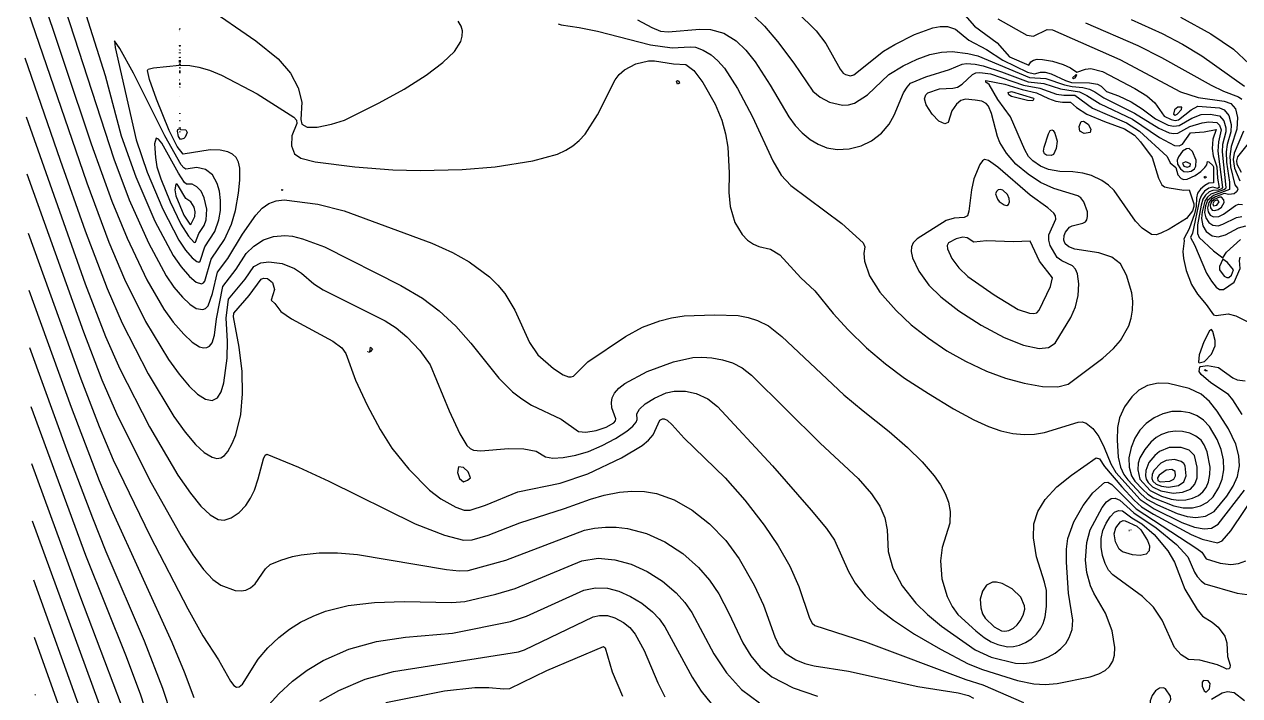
# Model space of a CAD drawing. Header units: inches. Extents: x 2608994 to 2618701, y 1261813 to 1271655.
# Drawn here: x 2609007 to 2611217, y 1266812 to 1268033 of the extents above; entities that cross this region are included whole.
import ezdxf

# ---------------------------------------------------------------- set-up
doc = ezdxf.new("R2010")
doc.units = ezdxf.units.IN
doc.header["$MEASUREMENT"] = 0

msp = doc.modelspace()

# ---------------------------------------------------------------- linework, layer by layer
for points, elevation in [([(2609057.9, 1268133.5), (2609170.4, 1267787.9), (2609198.3, 1267713.5), (2609233.1, 1267635.5), (2609265.5, 1267575.5), (2609279.5, 1267555.1), (2609294.8, 1267536.4), (2609308, 1267523.8), (2609320, 1267516.2), (2609332, 1267514.1), (2609336.8, 1267515.8), (2609341.6, 1267520.6), (2609349.2, 1267543.1), (2609358.4, 1267582.3), (2609377.1, 1267606.7), (2609404, 1267651.4), (2609428, 1267685.5), (2609440, 1267698.2), (2609452, 1267706.8), (2609465.2, 1267711.9), (2609479.6, 1267713.5), (2609540.8, 1267705.7), (2609588.8, 1267693.5), (2609748.4, 1267634.6), (2609785.6, 1267617.8), (2609816.3, 1267600.7), (2609852.8, 1267573.7), (2609868, 1267558.7), (2609880.8, 1267543.1), (2609899, 1267513.1), (2609925.9, 1267454.3), (2609941.1, 1267431.5), (2609969.2, 1267407.2), (2609987.2, 1267395.7), (2609996.8, 1267392), (2610001.6, 1267391.6), (2610005.7, 1267393.1), (2610031.6, 1267418.9), (2610100, 1267465.2), (2610131.2, 1267481.8), (2610162.4, 1267493.5), (2610184, 1267498.9), (2610206.8, 1267502.4), (2610262, 1267504.8), (2610305.2, 1267503.3), (2610323.2, 1267499.7), (2610340, 1267493.9), (2610360.4, 1267484.2), (2610384.5, 1267465.1), (2610497.2, 1267359.2), (2610532, 1267329.7), (2610579.7, 1267292.3), (2610612.8, 1267263.5), (2610639.6, 1267237.1), (2610661.1, 1267211.9), (2610672.7, 1267195.1), (2610681.1, 1267179.5), (2610687.1, 1267163.9), (2610690.7, 1267147.1), (2610689.6, 1267125.5), (2610676, 1267081.4), (2610672.7, 1267057.1), (2610675.1, 1267024.7), (2610685, 1266992.3), (2610694.2, 1266974.3), (2610704.3, 1266959.9), (2610736.8, 1266929.9), (2610752, 1266917.9), (2610764.8, 1266910.2), (2610776.8, 1266905.3), (2610794.8, 1266901), (2610805.6, 1266901.3), (2610816.4, 1266903.8), (2610827.2, 1266908.5), (2610838.1, 1266915.5), (2610847.2, 1266923.9), (2610854.5, 1266933.5), (2610859.6, 1266943.4), (2610863.1, 1266955.1), (2610865.8, 1266974.3), (2610865.6, 1267003.1), (2610862, 1267018.5), (2610847.1, 1267064.3), (2610841.6, 1267099.1), (2610842.6, 1267124.3), (2610849.7, 1267147.1), (2610863.3, 1267168.7), (2610884.6, 1267191.5), (2610910.7, 1267213.1), (2610955.6, 1267244.5), (2610961.6, 1267242.8), (2610970.9, 1267228.7), (2611002.2, 1267191.5), (2611024.6, 1267167.5), (2611038.4, 1267155.6), (2611060, 1267142.3), (2611128.4, 1267105.1), (2611148.8, 1267096.8), (2611176.4, 1267089.7), (2611184.8, 1267093.8), (2611200.4, 1267111.5), (2611250.4, 1267185.5)], 252), ([(2609032.2, 1268105.9), (2609129, 1267815.5), (2609166.8, 1267711.1), (2609194.2, 1267643.9), (2609230, 1267568.3), (2609261.2, 1267514.6), (2609278, 1267491.2), (2609297.2, 1267469.2), (2609312.8, 1267454.6), (2609326, 1267446.4), (2609333.2, 1267444.4), (2609339.2, 1267444.9), (2609344, 1267447.5), (2609348.8, 1267453.8), (2609353.2, 1267467.5), (2609356.9, 1267497.5), (2609368.2, 1267556.3), (2609392.5, 1267587.5), (2609410.7, 1267616.3), (2609424.4, 1267629.5), (2609442.4, 1267640.8), (2609460.4, 1267646.9), (2609480.8, 1267648.8), (2609495.2, 1267647.3), (2609513.2, 1267642.8), (2609552.8, 1267628.4), (2609692, 1267557.9), (2609731.5, 1267534.7), (2609761.6, 1267511.9), (2609791.6, 1267483.8), (2609818.9, 1267453.1), (2609869.8, 1267389.5), (2609894.8, 1267364.4), (2609911.6, 1267351.5), (2609929.6, 1267340.2), (2609983.6, 1267315), (2610014.8, 1267292.1), (2610028, 1267291.1), (2610047.2, 1267293.9), (2610065.2, 1267300.4), (2610078.8, 1267307.9), (2610081.9, 1267311.5), (2610082.6, 1267315.1), (2610075.7, 1267335.5), (2610074.5, 1267345.1), (2610076, 1267353.5), (2610080, 1267361.9), (2610088, 1267371.3), (2610098.8, 1267379.6), (2610139.6, 1267401.2), (2610187.6, 1267419.2), (2610222.4, 1267426.9), (2610239.2, 1267427.6), (2610257.2, 1267426.3), (2610276.4, 1267422.7), (2610295, 1267417.1), (2610312.4, 1267408.2), (2610329.2, 1267394.8), (2610454, 1267271), (2610522.9, 1267207.1), (2610547.6, 1267179.2), (2610562.4, 1267156.7), (2610571.4, 1267135.1), (2610575.6, 1267113.5), (2610577.7, 1267073.9), (2610586.2, 1267043.9), (2610603.3, 1267011.5), (2610628.2, 1266980.3), (2610649.3, 1266959.9), (2610674.9, 1266938.3), (2610736, 1266895.3), (2610764.8, 1266881.8), (2610809.2, 1266871.1), (2610823.6, 1266870.8), (2610839.2, 1266872.6), (2610854.8, 1266876.7), (2610869.2, 1266882.4), (2610881.2, 1266889.2), (2610891.8, 1266897.5), (2610900.4, 1266907.1), (2610907, 1266917.9), (2610911.9, 1266932.3), (2610913.5, 1266949.1), (2610905.7, 1266998.3), (2610901.8, 1267054.7), (2610901.6, 1267078.7), (2610904.1, 1267097.9), (2610915.2, 1267127.9), (2610932, 1267157.9), (2610949.6, 1267181.1), (2610971.2, 1267199.4), (2610977.2, 1267200), (2610984.4, 1267196.2), (2611028.8, 1267151.9), (2611139, 1267079.9), (2611147.7, 1267072.7), (2611156, 1267060.8), (2611181.2, 1267052.8), (2611200.4, 1267050.8), (2611214.8, 1267052.6), (2611228, 1267057.1)], 253), ([(2609096.4, 1268123.9), (2609154.4, 1267939.4), (2609183.7, 1267829.9), (2609209.9, 1267755.5), (2609244.8, 1267675.1), (2609278, 1267612.5), (2609292.4, 1267591.7), (2609307.5, 1267574.3), (2609320, 1267564.1), (2609329.6, 1267561), (2609333.2, 1267562.4), (2609335.6, 1267565.7), (2609347.3, 1267605.5), (2609371.6, 1267641.4), (2609384.1, 1267669.1), (2609391.1, 1267694.3), (2609397, 1267725.5), (2609399.4, 1267749.5), (2609399, 1267771.1), (2609396.8, 1267781.9), (2609392.7, 1267790.3), (2609386, 1267796.8), (2609377.3, 1267801.1), (2609363.2, 1267804.2), (2609345.2, 1267804.7), (2609296, 1267796.8), (2609285.2, 1267810.7), (2609270.7, 1267839.5), (2609248, 1267896.7), (2609234.8, 1267932.2), (2609231.3, 1267948.7), (2609232.4, 1267951.4), (2609242, 1267953.4), (2609289.4, 1267958.3)], 251), ([(2609007.4, 1268076.1), (2609120.8, 1267744.7), (2609161, 1267636.7), (2609189.5, 1267569.5), (2609227.6, 1267492.3), (2609269.6, 1267423.5), (2609288.8, 1267396.6), (2609306.8, 1267375), (2609322.4, 1267360.1), (2609336.8, 1267351), (2609348.8, 1267348.8), (2609358.4, 1267353.5), (2609365.3, 1267364.3), (2609370.2, 1267381.1), (2609376.2, 1267425.5), (2609376.6, 1267456.7), (2609374.1, 1267498.7), (2609378.8, 1267533), (2609408.8, 1267569.5), (2609424.4, 1267592.3), (2609437.6, 1267598.8), (2609452, 1267600.9), (2609476, 1267597.6), (2609498.3, 1267588.7), (2609511.1, 1267580.3), (2609533.6, 1267561.1), (2609550.4, 1267549.8), (2609663.2, 1267493.5), (2609683.3, 1267480.7), (2609702.8, 1267464.8), (2609726.1, 1267439.9), (2609744.9, 1267413.5), (2609779.6, 1267330), (2609798.8, 1267288.3), (2609812, 1267267), (2609818, 1267261.6), (2609824, 1267258.6), (2609837.2, 1267257.2), (2609887.6, 1267261.4), (2609915.2, 1267261), (2609938, 1267256.8), (2609954.8, 1267246.2), (2609968, 1267243.7), (2609987.2, 1267244.8), (2610010, 1267249.3), (2610032.8, 1267256.3), (2610058, 1267266.8), (2610082, 1267279.5), (2610102.4, 1267292.9), (2610113.8, 1267301.9), (2610119.8, 1267309.1), (2610121.3, 1267313.9), (2610121, 1267324.7), (2610125.7, 1267333.1), (2610136.1, 1267342.7), (2610152.8, 1267352.9), (2610174.4, 1267362.4), (2610188.8, 1267365.6), (2610209.2, 1267365.7), (2610228.4, 1267361.6), (2610250, 1267351.6), (2610267.4, 1267337.9), (2610367.6, 1267229.9), (2610437.9, 1267149.5), (2610465.5, 1267115.9), (2610480.4, 1267094.7), (2610505.5, 1267037.9), (2610517.8, 1267016.3), (2610536, 1266993.5), (2610558.5, 1266971.9), (2610587.7, 1266949.1), (2610625.7, 1266923.9), (2610673.1, 1266896.3), (2610723.4, 1266869.9), (2610749.2, 1266859.3), (2610812.8, 1266839.8), (2610842.8, 1266833.4), (2610863.2, 1266832.6), (2610884.8, 1266834.2), (2610944.8, 1266846.1), (2610960.4, 1266851.6), (2610972.1, 1266857.9), (2610980.2, 1266865.1), (2610986.1, 1266874.7), (2610988.9, 1266885.5), (2610989.6, 1266899.9), (2610984.7, 1266929.9), (2610972.6, 1266962.3), (2610951.7, 1266998.3), (2610945.7, 1267011.5), (2610938.8, 1267036.1), (2610936.6, 1267058.3), (2610938.9, 1267090.7), (2610944.7, 1267113.5), (2610966.7, 1267154.3), (2610974.8, 1267164.6), (2610983.2, 1267170.3), (2610990.4, 1267170.9), (2610998.8, 1267167.3), (2611024, 1267144.3), (2611064.8, 1267117.1), (2611101.7, 1267087.1), (2611122.4, 1267064.3), (2611134.3, 1267036.7), (2611139.2, 1267028.8), (2611146.4, 1267020.8), (2611153.6, 1267015.6), (2611212.4, 1266998.5), (2611266.4, 1266991.3)], 254), ([(2609336.8, 1268065.8), (2609428, 1268003), (2609468.8, 1267969.8), (2609491.3, 1267943.9), (2609505.1, 1267917.5), (2609511.6, 1267891.1), (2609510.3, 1267859.9), (2609511.8, 1267851.5), (2609521.6, 1267845.9), (2609539.6, 1267845.8), (2609566, 1267850.9), (2609589.3, 1267858.7), (2609652.5, 1267889.9), (2609698.1, 1267915.1), (2609737.7, 1267940.3), (2609768.1, 1267963.1), (2609789.1, 1267983.5), (2609800.8, 1268001.5), (2609803.6, 1268011.1), (2609803.7, 1268020.7), (2609801.3, 1268029.1), (2609796, 1268038.7)], 250), ([(2610700, 1268068.8), (2610734.8, 1268029.1), (2610775.6, 1267998.8), (2610798.4, 1267973.4), (2610833.2, 1267958.5), (2610836.9, 1267964.3), (2610841.6, 1267967.7), (2610848.8, 1267969.3), (2610858.4, 1267968.9), (2610876.4, 1267965.7), (2610895.6, 1267959.8), (2610909.4, 1267953.5), (2610920.8, 1267945.8), (2610936.4, 1267951.4), (2610946, 1267952.7), (2610967.6, 1267947.2), (2611026.4, 1267915.9), (2611048, 1267902.6), (2611062.4, 1267890.1), (2611079.6, 1267865.9), (2611092.4, 1267859.4), (2611099.6, 1267858.1), (2611105.6, 1267859.1), (2611128.4, 1267877), (2611140.4, 1267883.7), (2611180, 1267880.7), (2611188.4, 1267877.5), (2611197.2, 1267867.1), (2611201.3, 1267850.3), (2611200.5, 1267837.1), (2611193.9, 1267814.3), (2611191.9, 1267801.1), (2611192.9, 1267781.9), (2611198.3, 1267745.9), (2611198.1, 1267732.7), (2611169.2, 1267721.6), (2611158.4, 1267712.1), (2611154.6, 1267702.7), (2611152.9, 1267690.7), (2611155.3, 1267681.1), (2611160.4, 1267672.7), (2611168, 1267667.5), (2611177.6, 1267666.6), (2611186, 1267669.1), (2611211.2, 1267681.5), (2611220.8, 1267683.1)], 246), ([(2610122.3, 1268041.1), (2610147.9, 1268026.7), (2610163.6, 1268020.4), (2610178, 1268018.9), (2610235.6, 1268024), (2610254.8, 1268023.4), (2610278.8, 1268016.7), (2610301.4, 1268002.7), (2610319, 1267985.9), (2610336, 1267964.3), (2610363.4, 1267922.3), (2610396.9, 1267864.7), (2610408.4, 1267849), (2610421.6, 1267835.2), (2610436, 1267823.5), (2610450.4, 1267814.8), (2610466, 1267808.4), (2610485.2, 1267804.9), (2610506.8, 1267806.4), (2610528.4, 1267811.9), (2610547.6, 1267821), (2610565.4, 1267834.7), (2610579.5, 1267851.5), (2610588.4, 1267867.4), (2610605.7, 1267907.9), (2610612, 1267918.7), (2610618.4, 1267925.6), (2610646, 1267937.4), (2610689.2, 1267950.5), (2610712, 1267960.1), (2610720.4, 1267961.3), (2610736, 1267960.5), (2610750.4, 1267957.2), (2610784, 1267946.6), (2610832, 1267928.4), (2610860.8, 1267925.2), (2610890.8, 1267915.3), (2610925.6, 1267909.7), (2610939.1, 1267903.1), (2610962.8, 1267888.2), (2611021.6, 1267860.2), (2611070.8, 1267827.1), (2611098.4, 1267812.5), (2611106.8, 1267812.1), (2611112.8, 1267814.7), (2611127.2, 1267835.7), (2611152.4, 1267837.3), (2611174, 1267841.5), (2611167.7, 1267823.9), (2611166.7, 1267807.1), (2611168.5, 1267793.9), (2611175.2, 1267773.5), (2611176.3, 1267753.1), (2611179.6, 1267736.3), (2611176.4, 1267734), (2611168, 1267736.4), (2611160.8, 1267734.9), (2611152.5, 1267729.1), (2611147, 1267721.9), (2611143.7, 1267713.5), (2611130.8, 1267653.1), (2611127.3, 1267645.1), (2611134.6, 1267631.9), (2611156.5, 1267580.3), (2611165.2, 1267565.9), (2611174, 1267555.1), (2611180, 1267550.8), (2611187.2, 1267550.6), (2611206.4, 1267564.1), (2611217.7, 1267588.7), (2611216.1, 1267603.1), (2611217.6, 1267609.1)], 249), ([(2610335.2, 1268046.1), (2610353.2, 1268029.4), (2610376.3, 1268001.5), (2610406.1, 1267961.9), (2610440.9, 1267911.5), (2610454, 1267900.1), (2610470.8, 1267891.3), (2610494.8, 1267885.8), (2610505.6, 1267886.3), (2610516.4, 1267889.2), (2610540.4, 1267904.4), (2610578.8, 1267941.7), (2610605.2, 1267957.1), (2610630.4, 1267969.3), (2610653.2, 1267977.6), (2610674.8, 1267982.4), (2610694, 1267983.4), (2610722.8, 1267979.9), (2610740.8, 1267975.2), (2610834.4, 1267936.2), (2610864.4, 1267934.2), (2610898, 1267923), (2610912.4, 1267919.8), (2610931.6, 1267918), (2610943.6, 1267914.6), (2610953.2, 1267910.1), (2610970, 1267898.9), (2611025.2, 1267871), (2611069.6, 1267843.7), (2611088.8, 1267835.5), (2611097.2, 1267834.1), (2611104.4, 1267834.9), (2611126, 1267846.8), (2611148.8, 1267853.9), (2611160.8, 1267855.5), (2611175.2, 1267854.4), (2611180, 1267849.1), (2611182.8, 1267840.7), (2611178, 1267819.1), (2611176.7, 1267802.3), (2611185.4, 1267736.3), (2611183.6, 1267733.6), (2611177.6, 1267731), (2611168, 1267730.7), (2611161.3, 1267727.9), (2611154.8, 1267722.4), (2611149.7, 1267714.7), (2611146.5, 1267703.9), (2611140.1, 1267667.9), (2611139.8, 1267652.3), (2611143.3, 1267645.1), (2611169.2, 1267620.6), (2611186, 1267608), (2611192.7, 1267618.7), (2611218, 1267641.5)], 248), ([(2610411.8, 1268055.5), (2610446.9, 1268020.7), (2610464.2, 1267997.9), (2610490.5, 1267951.1), (2610496, 1267944), (2610500.1, 1267941.5), (2610509.2, 1267939.3), (2610515.2, 1267940.7), (2610569.2, 1267984), (2610589.6, 1267996.2), (2610625.6, 1268014.5), (2610659.2, 1268026.6), (2610672.4, 1268028.7), (2610685.6, 1268028.5), (2610700, 1268024.2), (2610724.3, 1268003.9), (2610756.4, 1267986.8), (2610786.4, 1267967.5), (2610830.8, 1267945.9), (2610844, 1267942.9), (2610854.8, 1267946), (2610863.2, 1267945.8), (2610874, 1267942.7), (2610900.2, 1267930.7), (2610911.2, 1267927.2), (2610943.6, 1267926.5), (2610958, 1267924), (2610965.2, 1267920), (2610974.8, 1267910.3), (2610996.4, 1267902.6), (2611019.2, 1267891.7), (2611039.6, 1267879.3), (2611063.4, 1267861.1), (2611086.4, 1267849.6), (2611097.2, 1267847.5), (2611106.8, 1267848.5), (2611129.6, 1267861.9), (2611146.4, 1267868.9), (2611163.2, 1267869.1), (2611180, 1267866.3), (2611187.6, 1267857.5), (2611191.5, 1267844.3), (2611191.4, 1267837.1), (2611185.6, 1267814.3), (2611184.7, 1267801.1), (2611191.8, 1267736.3), (2611191, 1267733.9), (2611187.7, 1267731.5), (2611164.4, 1267723.8), (2611158, 1267718.3), (2611153.1, 1267711.1), (2611148.3, 1267691.9), (2611147.5, 1267679.9), (2611150, 1267666.6), (2611156, 1267656.3), (2611166.8, 1267648.3), (2611177.6, 1267646.3), (2611190.8, 1267649.7), (2611214.8, 1267662.9), (2611228, 1267666.1)], 247), ([(2610776.8, 1268042.6), (2610829.6, 1268012.8), (2610841.6, 1268011.3), (2610866.8, 1268023.5), (2610876.4, 1268022.9), (2610998.8, 1267968.5), (2611109.2, 1267909.8), (2611141.3, 1267899.5), (2611188.4, 1267892.9), (2611200.4, 1267888.5), (2611208.8, 1267879.1), (2611212.5, 1267863.5), (2611211.4, 1267841.9), (2611201.5, 1267810.7), (2611198.6, 1267792.7), (2611200.3, 1267773.5), (2611207.7, 1267741.1), (2611212.9, 1267735.1), (2611213.3, 1267732.7), (2611211.2, 1267727.9), (2611206.4, 1267724.4), (2611196.8, 1267723.6), (2611188.4, 1267724.9), (2611172.8, 1267719.3), (2611165.6, 1267714.7), (2611160.8, 1267708.7), (2611158, 1267699.1), (2611159.3, 1267691.9), (2611163, 1267685.9), (2611169.2, 1267682.8), (2611178.8, 1267683.6), (2611187.2, 1267687.6), (2611208.8, 1267703.6), (2611214.8, 1267705.7), (2611222, 1267705.2)], 245), ([(2611019.2, 1268041.7), (2611075.6, 1268016.3), (2611112.8, 1267996.6), (2611147.6, 1267975.5), (2611225.6, 1267920.4)], 243), ([(2611109.2, 1268045.9), (2611164.4, 1268015.6), (2611205.2, 1267987.4), (2611234.2, 1267960.7)], 242), ([(2609289.6, 1268023.7), (2609290, 1268024.9), (2609290.4, 1268023.7)], 251), ([(2609290.4, 1268022.5), (2609289.6, 1268022.5)], 251), ([(2609290.1, 1268020.1), (2609289.9, 1268020.1)], 250), ([(2609978.1, 1268033.9), (2609983.6, 1268031.7), (2610016, 1268027.2), (2610049.6, 1268020.3), (2610145.6, 1267995.6), (2610185.2, 1267989.9), (2610217.6, 1267992), (2610227.2, 1267991), (2610241.5, 1267985.9), (2610256, 1267977), (2610268, 1267966.6), (2610280, 1267953.3), (2610304, 1267916.3), (2610331.4, 1267864.7), (2610368.2, 1267784.3), (2610383.2, 1267758.7), (2610400.8, 1267739.9), (2610493.6, 1267670.3), (2610532, 1267635.2), (2610535.2, 1267628.3), (2610533.2, 1267616.3), (2610534.7, 1267601.9), (2610543.6, 1267575.5), (2610562.5, 1267545.5), (2610592, 1267512.1), (2610619.6, 1267486.6), (2610650.8, 1267462), (2610684.4, 1267439.3), (2610718, 1267420.2), (2610756.4, 1267402.3), (2610791.2, 1267389.3), (2610824.8, 1267380), (2610858.4, 1267374.3), (2610886, 1267373.3), (2610905.2, 1267378.7), (2610967.9, 1267425.5), (2610987.5, 1267443.5), (2611000.3, 1267457.9), (2611015.1, 1267484.3), (2611019.7, 1267498.7), (2611022.1, 1267513.1), (2611022.4, 1267528.7), (2611020.6, 1267544.3), (2611011, 1267576.7), (2611000.2, 1267597.1), (2610984.5, 1267609.1), (2610960.4, 1267617), (2610917.2, 1267624.2), (2610906.4, 1267628.3), (2610899.2, 1267633.7), (2610897.1, 1267640.3), (2610897.6, 1267648.7), (2610900.2, 1267654.7), (2610907.6, 1267663.8), (2610912.4, 1267666.3), (2610931.6, 1267670.9), (2610936.4, 1267673.9), (2610938.8, 1267677.5), (2610940.2, 1267683.5), (2610939.8, 1267691.9), (2610933.5, 1267709.9), (2610928, 1267717.1), (2610922.6, 1267720.7), (2610878.8, 1267734.4), (2610854.8, 1267744.9), (2610832, 1267760.1), (2610809.6, 1267778.3), (2610792.8, 1267798.7), (2610781, 1267817.9), (2610776.7, 1267828.7), (2610765.4, 1267870.7), (2610760, 1267883.8), (2610756.1, 1267888.7), (2610748, 1267893.2), (2610736, 1267895.1), (2610718, 1267896.4), (2610709.6, 1267894.3), (2610701.7, 1267887.5), (2610693.5, 1267875.5), (2610686.8, 1267854.5), (2610680.8, 1267851.6), (2610670, 1267856.9), (2610658, 1267869.3), (2610646.6, 1267886.3), (2610643.9, 1267897.1), (2610646.1, 1267904.3), (2610649.6, 1267908.4), (2610671.2, 1267915.3), (2610695.2, 1267916.5), (2610703.6, 1267918.5), (2610712, 1267923.9), (2610731.2, 1267941.7), (2610737.2, 1267944.5), (2610744.4, 1267945.4), (2610763.6, 1267942.7), (2610823.6, 1267922.1), (2610853.6, 1267916.4), (2610883.6, 1267906), (2610896.8, 1267903.9), (2610917.2, 1267903.8), (2610949, 1267880.3), (2611010.8, 1267853.5), (2611034.8, 1267838.3), (2611084.9, 1267792.7), (2611090.5, 1267780.7), (2611100.8, 1267772.3), (2611104, 1267759.1), (2611110.4, 1267752.2), (2611115.2, 1267750.7), (2611121.2, 1267751.1), (2611135.6, 1267757.8), (2611146.2, 1267765.1), (2611153.4, 1267772.3), (2611156.9, 1267777.1), (2611158.4, 1267783.5), (2611160.8, 1267783), (2611168.1, 1267775.9), (2611169.2, 1267773.5), (2611169.2, 1267744.7), (2611160.8, 1267743.7), (2611153.2, 1267739.9), (2611145.2, 1267733.2), (2611140.1, 1267725.5), (2611138.1, 1267717.1), (2611137.7, 1267701.5), (2611134.4, 1267688), (2611124.8, 1267660.8), (2611115, 1267642.7), (2611115.7, 1267639.1), (2611113.2, 1267619.9), (2611114.5, 1267606.7), (2611119.7, 1267585.1), (2611129, 1267559.9), (2611139.9, 1267541.9), (2611156, 1267523.2), (2611169.2, 1267504.6), (2611174, 1267503.3), (2611195.6, 1267506.3), (2611210, 1267502.9), (2611235.2, 1267489.8)], 250), ([(2610936.4, 1268035.4), (2611031.3, 1267994.3), (2611074.4, 1267972.2), (2611164.8, 1267922.3), (2611187.1, 1267911.5), (2611214.7, 1267900.7), (2611220.8, 1267896.4)], 244), ([(2609326.9, 1267601.9), (2609335.8, 1267628.3), (2609353.8, 1267655.9), (2609361.3, 1267677.5), (2609363.8, 1267694.3), (2609364, 1267712.3), (2609362.1, 1267729.1), (2609358.2, 1267743.5), (2609349.2, 1267759.1), (2609336.9, 1267768.7), (2609321.2, 1267772.6), (2609300.8, 1267769.5), (2609297.2, 1267771.5), (2609292.4, 1267777.4), (2609263.1, 1267829.9), (2609205.7, 1267943.9), (2609180.8, 1267988.5), (2609171.2, 1268002.5), (2609172.4, 1267990.8), (2609211, 1267822.7), (2609230.6, 1267763.9), (2609259.5, 1267696.7), (2609288.5, 1267640.3), (2609300.7, 1267622.3), (2609312.8, 1267608), (2609321.2, 1267601.4), (2609324.8, 1267600.5), (2609326.9, 1267601.9)], 250), ([(2609290.6, 1267995.1), (2609290, 1267992.3), (2609289.4, 1267995.1)], 251), ([(2609008.6, 1267972.1), (2609072.4, 1267785.5), (2609118.2, 1267657.1), (2609158, 1267552.1), (2609185.3, 1267489.1), (2609232.4, 1267397.1), (2609279.2, 1267319.8), (2609299.6, 1267291.3), (2609318.8, 1267268.5), (2609334.4, 1267254), (2609348.8, 1267245.4), (2609357.2, 1267243.5), (2609364.4, 1267244.4), (2609371.6, 1267248.9), (2609377.4, 1267256.3), (2609385.5, 1267270.7), (2609391.9, 1267286.3), (2609400.8, 1267323.5), (2609404, 1267360.7), (2609403.2, 1267401.5), (2609398.2, 1267445.9), (2609387.8, 1267501.1), (2609388.4, 1267507.4), (2609416, 1267539.7), (2609438, 1267569.5), (2609442.4, 1267571.1), (2609449.6, 1267570.4), (2609458.8, 1267563.5), (2609462, 1267550.3), (2609456.2, 1267531.1), (2609462.6, 1267525.1), (2609473.6, 1267510.7), (2609492.8, 1267497), (2609568.4, 1267456.7), (2609584.5, 1267444.7), (2609591.6, 1267433.9), (2609609.5, 1267385.9), (2609630.4, 1267340.3), (2609654.5, 1267295.9), (2609675.4, 1267262.3), (2609706.5, 1267223.9), (2609744.2, 1267185.5), (2609764.7, 1267169.9), (2609791.6, 1267155), (2609807.2, 1267149.6), (2609818, 1267149.3), (2609845.6, 1267158.4), (2609904.4, 1267182.7), (2609981.2, 1267198.2), (2610031.6, 1267215.2), (2610092.8, 1267244.7), (2610130.4, 1267267.1), (2610142.3, 1267276.7), (2610150.8, 1267286.3), (2610162.7, 1267312.7), (2610167.2, 1267315.3), (2610170.8, 1267315.1), (2610175.7, 1267312.7), (2610185, 1267304.3), (2610207.1, 1267280.3), (2610281.2, 1267208.4), (2610317, 1267167.5), (2610352.5, 1267121.9), (2610377.8, 1267084.7), (2610398.7, 1267047.5), (2610415.2, 1267010.3), (2610434.8, 1266953), (2610439.6, 1266944), (2610444.4, 1266939.6), (2610536.8, 1266909.7), (2610719.2, 1266841.4), (2610749.9, 1266831.5), (2610823.6, 1266799.4)], 255), ([(2609289.4, 1267980.4), (2609289.4, 1267981.8)], 251), ([(2609289.4, 1267971.8), (2609290, 1267973.5), (2609290.6, 1267971.8)], 251), ([(2609290.5, 1267986.5), (2609290, 1267985.1), (2609289.5, 1267986.5)], 251), ([(2609290.6, 1267981.8), (2609290.6, 1267980.4)], 251), ([(2609289.4, 1267965.7), (2609289.4, 1267967.7)], 251), ([(2609289.4, 1267963.2), (2609289.4, 1267965.4)], 251), ([(2609289.4, 1267958.3), (2609290, 1267961.6), (2609290.6, 1267958.3)], 251), ([(2609290.6, 1267952.7), (2609290, 1267954), (2609289.4, 1267952.7)], 251), ([(2609289.4, 1267948.6), (2609289.4, 1267946.5)], 251), ([(2609290.6, 1267967.7), (2609290.6, 1267965.7)], 251), ([(2609290.6, 1267958.3), (2609308, 1267957.7), (2609324.8, 1267954.9), (2609344, 1267949.2), (2609365.6, 1267940.4), (2609430.4, 1267906.2), (2609497.6, 1267863.9), (2609502.4, 1267858.4), (2609502.6, 1267852.7), (2609493.7, 1267829.9), (2609492.8, 1267811.9), (2609498.5, 1267797.5), (2609510.1, 1267789.1), (2609536, 1267782.6), (2609608, 1267773.5), (2609677.6, 1267768.4), (2609726.8, 1267767.2), (2609803.6, 1267768.7), (2609863.6, 1267773.9), (2609932, 1267784.4), (2609976.4, 1267796.9), (2609992, 1267804.1), (2610004.6, 1267811.9), (2610016.2, 1267821.5), (2610026.8, 1267833.3), (2610049.6, 1267868.1), (2610081.6, 1267931.9), (2610088.7, 1267941.5), (2610098.2, 1267949.9), (2610119.1, 1267960.7), (2610142, 1267966.1), (2610152.8, 1267966.1), (2610187.6, 1267960.9), (2610210, 1267959.5), (2610224.6, 1267948.7), (2610241.1, 1267927.1), (2610263.4, 1267887.5), (2610275.3, 1267858.7), (2610282.2, 1267833.5), (2610286.1, 1267809.5), (2610288.5, 1267762.7), (2610287.9, 1267726.7), (2610290.7, 1267701.5), (2610299.2, 1267672.7), (2610312.4, 1267650.6), (2610322.2, 1267640.3), (2610332.8, 1267633), (2610342.4, 1267629), (2610364, 1267624.1), (2610380.8, 1267613.8), (2610419.1, 1267571.9), (2610444.4, 1267548.2), (2610477.7, 1267507.1), (2610505.2, 1267477.1), (2610538.6, 1267444.7), (2610572.8, 1267415.4), (2610607.3, 1267389.5), (2610650.8, 1267361.3), (2610696.4, 1267333.4), (2610733.6, 1267313.3), (2610760, 1267301.5), (2610782.8, 1267293.6), (2610804.4, 1267288.7), (2610824.8, 1267286.7), (2610844, 1267287.4), (2610862, 1267290.4), (2610923.2, 1267309.6), (2610930.4, 1267309.8), (2610937.6, 1267307.5), (2610949.6, 1267297.9), (2610960.4, 1267283.2), (2610970.5, 1267263.5), (2610982.3, 1267233.5), (2610991.3, 1267217.9), (2611035.5, 1267168.7), (2611061.2, 1267151.8), (2611111.6, 1267127.2), (2611134.4, 1267118.5), (2611152.4, 1267115.1), (2611165.6, 1267116.7), (2611177.6, 1267124.1), (2611225.6, 1267185.5)], 251), ([(2609290.6, 1267965.4), (2609290.6, 1267963.2)], 251), ([(2609290.6, 1267946.5), (2609290.6, 1267948.5)], 251), ([(2609289.4, 1267946.1), (2609289.4, 1267944.2)], 251), ([(2609289.4, 1267926.5), (2609289.4, 1267925.3)], 251), ([(2609290, 1267931.8), (2609290.3, 1267931.9), (2609289.7, 1267931.9), (2609290, 1267931.8)], 251), ([(2609290.6, 1267944.2), (2609290.6, 1267946.1)], 251), ([(2609290.6, 1267925.3), (2609290.6, 1267926.5)], 251), ([(2610194.8, 1267924.1), (2610192.8, 1267929.5), (2610194.8, 1267930.7), (2610197.1, 1267929.5), (2610198.3, 1267925.9), (2610194.8, 1267924.1)], 252), ([(2611073.2, 1267652.7), (2611064.8, 1267650.2), (2611056.4, 1267650.8), (2611039.6, 1267662.1), (2611027.6, 1267675.1), (2610988.5, 1267730.3), (2610978.4, 1267740.4), (2610966.4, 1267748.6), (2610947.2, 1267757.8), (2610931.6, 1267762.4), (2610913.6, 1267764.7), (2610889.6, 1267764.9), (2610869.2, 1267768.8), (2610854.8, 1267774.8), (2610840.7, 1267784.3), (2610832.9, 1267792.7), (2610825.9, 1267804.7), (2610799.8, 1267864.7), (2610777.1, 1267895.9), (2610761.2, 1267923.1), (2610755.2, 1267927.6), (2610755.1, 1267930.7), (2610790, 1267923.9), (2610821.2, 1267914), (2610847.6, 1267908.3), (2610869.2, 1267897.7), (2610882.4, 1267893), (2610894.4, 1267891), (2610909, 1267891.1), (2610920.3, 1267881.5), (2610939.1, 1267869.5), (2610971.2, 1267855.9), (2611007.2, 1267843), (2611025.4, 1267831.1), (2611036.3, 1267819.1), (2611057.4, 1267790.3), (2611069.2, 1267753.1), (2611074.9, 1267741.1), (2611080.2, 1267737.5), (2611088.8, 1267735.5), (2611115.2, 1267731.3), (2611124.8, 1267731.8), (2611133.6, 1267706.3), (2611133.6, 1267701.5), (2611130.8, 1267693.7), (2611120, 1267679.6), (2611088.8, 1267660.3), (2611073.2, 1267652.7)], 251), ([(2610917.4, 1267935.5), (2610920.8, 1267940.3), (2610919.6, 1267941.8), (2610912.8, 1267935.5), (2610914.8, 1267934), (2610917.4, 1267935.5)], 246), ([(2609289.4, 1267924.3), (2609289.4, 1267922.8)], 251), ([(2609289.4, 1267919.3), (2609290, 1267918.3), (2609290.6, 1267919.3)], 251), ([(2609290.6, 1267922.8), (2609290.6, 1267924.3)], 251), ([(2610830.8, 1267894.5), (2610802, 1267901.6), (2610797.2, 1267904.4), (2610796, 1267908.6), (2610802, 1267910.8), (2610841.6, 1267898.5), (2610842.5, 1267897.1), (2610840.4, 1267893.9), (2610830.8, 1267894.5)], 252), ([(2609290.1, 1267901.3), (2609289.9, 1267901.3)], 252), ([(2611103, 1267869.5), (2611110.8, 1267877.9), (2611111.6, 1267882.4), (2611104.4, 1267882), (2611098.4, 1267877.4), (2611096.4, 1267869.5), (2611099.6, 1267867.8), (2611103, 1267869.5)], 245), ([(2609011, 1267864.6), (2609118.2, 1267561.1), (2609155.1, 1267465.1), (2609180.8, 1267406.5), (2609234.7, 1267300.7), (2609286.4, 1267213.2), (2609309.2, 1267180.3), (2609328.4, 1267156.8), (2609345.2, 1267140.8), (2609359.6, 1267132.4), (2609370.4, 1267130.9), (2609383.6, 1267135.5), (2609398, 1267145), (2609410, 1267157.9), (2609418.4, 1267170.9), (2609425.6, 1267185.9), (2609432.8, 1267206.4), (2609442.4, 1267242.7), (2609445.3, 1267249.1), (2609448.4, 1267251.3), (2609506, 1267227.7), (2609561.2, 1267202.2), (2609717.6, 1267124.3), (2609771.2, 1267103.6), (2609806, 1267095), (2609821.6, 1267095.5), (2609850.4, 1267103.9), (2609908, 1267126), (2609989.6, 1267152.5), (2610036.4, 1267169.5), (2610061.6, 1267176.7), (2610089.2, 1267182), (2610112, 1267183.8), (2610134.8, 1267183), (2610156.4, 1267179.4), (2610188.8, 1267168.1), (2610221.2, 1267149.6), (2610253.1, 1267124.3), (2610282.4, 1267093.9), (2610306.8, 1267060.7), (2610334.3, 1267012.7), (2610350.9, 1266976.7), (2610371.8, 1266919.1), (2610379.7, 1266902.3), (2610390.4, 1266889.2), (2610409.6, 1266877.4), (2610426.4, 1266870.6), (2610443.2, 1266866), (2610505.6, 1266856.8), (2610631.6, 1266828.7), (2610704.8, 1266817.1), (2610724, 1266812.1), (2610732.8, 1266807.5)], 256), ([(2609289.9, 1267870.1), (2609289.9, 1267871.3)], 252), ([(2609290.1, 1267871.3), (2609290.1, 1267870.1)], 252), ([(2609290.6, 1267842.9), (2609291.2, 1267841.6), (2609300.8, 1267841), (2609303.4, 1267835.9), (2609300, 1267827.5), (2609297.1, 1267825.1), (2609291.2, 1267823.6), (2609287.7, 1267828.7), (2609285.8, 1267838.3), (2609286.4, 1267841.4), (2609289.4, 1267842.9)], 252), ([(2609289.4, 1267843.4), (2609289.4, 1267845)], 252), ([(2609290, 1267857.3), (2609289.5, 1267857.5), (2609290, 1267858), (2609290.5, 1267857.5), (2609290, 1267857.3)], 252), ([(2609290.6, 1267845.1), (2609290.6, 1267843.4)], 252), ([(2610878.3, 1267796.3), (2610874, 1267794.1), (2610865.6, 1267794.7), (2610861.9, 1267797.5), (2610860.3, 1267802.3), (2610861, 1267809.5), (2610869.2, 1267833.5), (2610872.5, 1267839.5), (2610875.2, 1267840.9), (2610877.6, 1267839.7), (2610880.8, 1267834.7), (2610884.8, 1267820.3), (2610883.3, 1267807.1), (2610878.3, 1267796.3)], 252), ([(2610945.1, 1267835.9), (2610934, 1267834.3), (2610926.4, 1267838.3), (2610924.8, 1267846.7), (2610928.6, 1267856.3), (2610932.8, 1267856.8), (2610941, 1267851.5), (2610945.9, 1267841.9), (2610945.1, 1267835.9)], 252), ([(2611223.8, 1267838.3), (2611206.6, 1267798.7), (2611205.1, 1267786.7), (2611207.4, 1267771.1), (2611217.1, 1267748.3)], 244), ([(2609316.4, 1267635.9), (2609318.8, 1267636.5), (2609324.7, 1267652.3), (2609334.1, 1267666.7), (2609337.8, 1267677.5), (2609339.1, 1267696.7), (2609334.6, 1267717.1), (2609328.6, 1267729.1), (2609321.2, 1267737.5), (2609312.8, 1267742), (2609302, 1267742.2), (2609298.4, 1267745.3), (2609287.6, 1267761.9), (2609257.6, 1267816.6), (2609251.6, 1267824.1), (2609246.8, 1267825.7), (2609244.3, 1267815.5), (2609245.9, 1267790.3), (2609248.5, 1267773.5), (2609255.3, 1267751.9), (2609272.6, 1267709.9), (2609292.1, 1267669.1), (2609305.6, 1267647.4), (2609316.4, 1267635.9)], 249), ([(2609289.9, 1267837.7), (2609290, 1267836.5)], 252), ([(2609290, 1267836.5), (2609290.1, 1267837.7)], 252), ([(2611234.7, 1267819.1), (2611212.8, 1267791.5), (2611211.2, 1267784.3), (2611211.8, 1267778.3), (2611219.6, 1267763.8)], 243), ([(2611115.2, 1267765.4), (2611121.2, 1267764.3), (2611128.4, 1267765.8), (2611134.4, 1267770.2), (2611137, 1267774.7), (2611137.6, 1267785.5), (2611130.8, 1267801.5), (2611124.8, 1267807.1), (2611120, 1267806.2), (2611112.8, 1267801.9), (2611105.6, 1267792), (2611102.9, 1267785.5), (2611103.6, 1267778.3), (2611109.2, 1267769.9), (2611115.2, 1267765.4)], 249), ([(2610852.4, 1267443.4), (2610869.2, 1267445.2), (2610881.2, 1267452.8), (2610909.6, 1267499.9), (2610918.1, 1267519.1), (2610923.2, 1267539.5), (2610924.5, 1267561.1), (2610921.9, 1267579.1), (2610918.3, 1267587.5), (2610912.9, 1267593.5), (2610893.2, 1267602.4), (2610884.8, 1267608.6), (2610872.3, 1267630.7), (2610869.7, 1267640.3), (2610869.8, 1267649.9), (2610882.6, 1267678.7), (2610881.9, 1267684.7), (2610878.9, 1267689.5), (2610868, 1267699.1), (2610835.6, 1267721.9), (2610776.8, 1267773.3), (2610760, 1267785.2), (2610752.8, 1267787.1), (2610749.2, 1267784.7), (2610744.4, 1267777.7), (2610733.6, 1267751.9), (2610729, 1267731.5), (2610724.3, 1267693.1), (2610721.8, 1267684.7), (2610715.6, 1267681.2), (2610697.6, 1267680.4), (2610683.2, 1267675.8), (2610630.2, 1267642.7), (2610623.3, 1267635.5), (2610620.2, 1267628.3), (2610619.7, 1267619.9), (2610622.1, 1267607.9), (2610633.2, 1267583.9), (2610651.9, 1267558.7), (2610673.7, 1267537.1), (2610706, 1267511.9), (2610746.8, 1267485.5), (2610788.8, 1267463.4), (2610823.6, 1267449.4), (2610852.4, 1267443.4)], 249), ([(2611121.2, 1267773), (2611126.8, 1267774.7), (2611127.2, 1267779.3), (2611118.8, 1267783), (2611112.8, 1267780), (2611115.1, 1267774.7), (2611121.2, 1267773)], 248), ([(2609012.2, 1267760.7), (2609114.8, 1267473.3), (2609148.4, 1267386.2), (2609174.8, 1267324.9), (2609234.8, 1267204.5), (2609292.4, 1267101.8), (2609314, 1267068), (2609333.2, 1267041.7), (2609350, 1267023.3), (2609364.4, 1267012.8), (2609390.8, 1267003.5), (2609401.6, 1267002.6), (2609410, 1267004), (2609418.4, 1267008), (2609426.8, 1267015.2), (2609446, 1267042.9), (2609454.4, 1267050.6), (2609473.6, 1267058.5), (2609495.2, 1267064.8), (2609510.8, 1267068), (2609543.2, 1267071.5), (2609576.8, 1267071.7), (2609612.8, 1267068.9), (2609774.8, 1267041.3), (2609797.6, 1267038.8), (2609814.4, 1267039.4), (2609882.8, 1267058.4), (2610025.6, 1267113.2), (2610043.6, 1267116.8), (2610064, 1267118.6), (2610083.2, 1267118.3), (2610103.6, 1267115.9), (2610138.4, 1267106.8), (2610172, 1267091.9), (2610204.4, 1267070.8), (2610233.2, 1267045.3), (2610253, 1267022.3), (2610269.8, 1266997.1), (2610288.3, 1266962.3), (2610313.7, 1266908.3), (2610327.8, 1266884.3), (2610344.8, 1266863.7), (2610366.4, 1266846.5), (2610404.8, 1266826.1), (2610449.2, 1266811.1)], 257), ([(2611153.7, 1267753.1), (2611152, 1267755.5), (2611154.8, 1267756.5), (2611155.6, 1267754.3), (2611153.7, 1267753.1)], 251), ([(2609308, 1267669.1), (2609310.4, 1267668.9), (2609317.3, 1267683.5), (2609317.9, 1267691.9), (2609316, 1267700.3), (2609310.4, 1267710.2), (2609300.8, 1267716.3), (2609287.6, 1267738.7), (2609285.2, 1267741.8), (2609282.8, 1267742.3), (2609280.9, 1267731.5), (2609283, 1267720.7), (2609297.6, 1267685.9), (2609308, 1267669.1)], 248), ([(2609476, 1267730.4), (2609474.9, 1267731.5), (2609476, 1267732.6), (2609477.1, 1267731.5), (2609476, 1267730.4)], 252), ([(2609476, 1267730.8), (2609475.3, 1267731.5), (2609476, 1267732.2), (2609476.7, 1267731.5), (2609476, 1267730.8)], 253), ([(2609476, 1267731.2), (2609475.7, 1267731.5), (2609476, 1267731.9), (2609476.3, 1267731.5), (2609476, 1267731.2)], 254), ([(2610793.6, 1267703.4), (2610796.7, 1267705.1), (2610798.2, 1267709.9), (2610797.6, 1267715.9), (2610794.5, 1267723.1), (2610786.4, 1267730.9), (2610781.6, 1267732.5), (2610777.6, 1267731.5), (2610774.4, 1267728.5), (2610773.1, 1267724.3), (2610776.2, 1267714.7), (2610779.2, 1267710.8), (2610788.8, 1267704.4), (2610793.6, 1267703.4)], 248), ([(2611177.6, 1267695.8), (2611183.5, 1267700.3), (2611188.2, 1267708.7), (2611187.8, 1267713.5), (2611183.6, 1267718.7), (2611180, 1267718.6), (2611170.4, 1267714.4), (2611165.5, 1267709.9), (2611163, 1267703.9), (2611163.5, 1267699.1), (2611166.8, 1267694.8), (2611171.6, 1267694.2), (2611177.6, 1267695.8)], 244), ([(2611175.2, 1267704), (2611179.2, 1267709.9), (2611176.4, 1267713.7), (2611170.4, 1267710.9), (2611167.6, 1267706.3), (2611169.2, 1267702.8), (2611175.2, 1267704)], 243), ([(2609014.6, 1267653.2), (2609110, 1267388.2), (2609143.6, 1267301.2), (2609169.2, 1267240.7), (2609236, 1267102.2), (2609304.4, 1266969.9), (2609332, 1266920.8), (2609360.1, 1266877.1), (2609382.4, 1266838.5), (2609388.4, 1266830.6), (2609393.2, 1266827.4), (2609398, 1266827.8), (2609404, 1266832.8), (2609432.3, 1266878.3), (2609449.8, 1266898.7), (2609470, 1266917.9), (2609489.2, 1266932.7), (2609509.6, 1266945.4), (2609532.4, 1266956.6), (2609555.2, 1266965.4), (2609596, 1266975.8), (2609644, 1266981.7), (2609698, 1266983.4), (2609784.4, 1266981.4), (2609808.4, 1266983.5), (2609864.8, 1266996.8), (2609899.6, 1267007.1), (2610020.8, 1267057.3), (2610050.8, 1267061.9), (2610080.8, 1267059.3), (2610110.3, 1267051.1), (2610139.7, 1267037.9), (2610167.2, 1267020.5), (2610192.4, 1266998.9), (2610208, 1266981.7), (2610220.9, 1266963.5), (2610260.8, 1266887.9), (2610283.6, 1266853.3), (2610310.9, 1266823.1), (2610343.6, 1266799)], 258), ([(2610848, 1267508.3), (2610852, 1267513.1), (2610873.1, 1267556.3), (2610876.4, 1267571.9), (2610853.1, 1267601.9), (2610835.6, 1267638.7), (2610805.6, 1267637), (2610756.4, 1267639.2), (2610733.6, 1267636.7), (2610721.6, 1267644.3), (2610713.2, 1267645.7), (2610701.2, 1267642.8), (2610687.2, 1267635.5), (2610685.2, 1267630.7), (2610685.7, 1267624.7), (2610693.3, 1267606.7), (2610706, 1267589.8), (2610722.8, 1267574.5), (2610770.1, 1267540.7), (2610814, 1267514.2), (2610834.4, 1267507.4), (2610842.8, 1267506.8), (2610848, 1267508.3)], 248), ([(2611196.8, 1267572.2), (2611202, 1267576.7), (2611205.3, 1267586.3), (2611194.4, 1267599.4), (2611186, 1267605.8), (2611180.1, 1267592.3), (2611179.8, 1267586.3), (2611188.4, 1267575.1), (2611193.2, 1267572.3), (2611196.8, 1267572.2)], 248), ([(2609015.8, 1267549.3), (2609092.4, 1267336.7), (2609143.6, 1267203), (2609165.2, 1267151.8), (2609275.4, 1266909.5), (2609298, 1266855.5), (2609315.3, 1266808.7)], 259), ([(2611152.9, 1267419.5), (2611165.3, 1267432.7), (2611172.1, 1267448.3), (2611172.2, 1267457.9), (2611168, 1267474.2), (2611165.6, 1267478.1), (2611162, 1267475.3), (2611151.5, 1267455.5), (2611143.3, 1267431.5), (2611141.8, 1267418.3), (2611142.8, 1267417.4), (2611152.9, 1267419.5)], 250), ([(2609017, 1267445.3), (2609086.7, 1267252.7), (2609131.1, 1267135.1), (2609155.6, 1267074.4), (2609225.4, 1266911.9), (2609258.9, 1266825.5), (2609274.6, 1266777.5)], 260), ([(2609636.3, 1267437.5), (2609635.2, 1267437.5), (2609636.8, 1267445.8), (2609640.5, 1267442.3), (2609636.3, 1267437.5)], 255), ([(2609632, 1267437.5), (2609632, 1267437.6), (2609632.2, 1267437.5), (2609632, 1267437.5)], 255), ([(2609634.4, 1267436.3), (2609634.4, 1267436.4), (2609634.5, 1267436.3), (2609634.4, 1267436.3)], 255), ([(2611221.4, 1267323.5), (2611204.4, 1267349.9), (2611196.5, 1267359.5), (2611164.4, 1267380.6), (2611146.4, 1267396.1), (2611143.3, 1267401.5), (2611144, 1267409.9), (2611145.2, 1267410.6), (2611158.4, 1267412.3), (2611178.3, 1267408.7), (2611204, 1267389.8), (2611212.4, 1267386.5), (2611226.8, 1267384.2)], 251), ([(2611154.8, 1267402.4), (2611152.7, 1267403.9), (2611153.6, 1267405), (2611157.6, 1267402.7), (2611154.8, 1267402.4)], 252), ([(2611136.8, 1267136), (2611154.8, 1267138.5), (2611170.4, 1267147), (2611193.3, 1267174.7), (2611204.9, 1267192.7), (2611212.6, 1267210.7), (2611216.2, 1267229.9), (2611215.2, 1267247.9), (2611209.5, 1267269.5), (2611196.3, 1267297.1), (2611175.7, 1267329.5), (2611162, 1267347.1), (2611146.4, 1267360.1), (2611124.8, 1267370.7), (2611087.6, 1267379.5), (2611068.4, 1267380.2), (2611049.2, 1267375.9), (2611033.6, 1267367.6), (2611020.4, 1267355.6), (2611007.2, 1267337.2), (2610998.4, 1267317.5), (2610994.6, 1267299.5), (2610993.7, 1267276.7), (2610995.6, 1267245.5), (2611000.3, 1267227.5), (2611006.2, 1267214.3), (2611013.3, 1267204.7), (2611037.5, 1267178.3), (2611048, 1267169.5), (2611067.2, 1267158.8), (2611103.2, 1267143.3), (2611121.2, 1267138), (2611136.8, 1267136)], 250), ([(2609019.4, 1267337.9), (2609118.4, 1267067.7), (2609192.5, 1266883.1), (2609218.7, 1266813.5), (2609243.2, 1266736.8)], 261), ([(2611097.2, 1267157.1), (2611114, 1267153.7), (2611130.8, 1267153.6), (2611145.2, 1267157), (2611158.4, 1267163.9), (2611168.5, 1267173.5), (2611179, 1267190.3), (2611185, 1267205.9), (2611187.9, 1267222.7), (2611187.5, 1267240.7), (2611183.2, 1267259.9), (2611175.6, 1267277.9), (2611162, 1267301.2), (2611151.2, 1267312.7), (2611139.2, 1267320.9), (2611126, 1267326.2), (2611110.4, 1267328.9), (2611093.6, 1267328.5), (2611076.8, 1267324.6), (2611061.2, 1267317.3), (2611046.8, 1267306.8), (2611035.4, 1267294.7), (2611026.2, 1267280.3), (2611019.2, 1267263.3), (2611014.9, 1267244.3), (2611015.8, 1267227.5), (2611020.2, 1267211.9), (2611026.4, 1267202.3), (2611040.7, 1267186.7), (2611049.6, 1267178.3), (2611060, 1267172), (2611097.2, 1267157.1)], 249), ([(2611105.6, 1267167.7), (2611118.8, 1267168.2), (2611130.8, 1267171), (2611141.7, 1267175.9), (2611150, 1267182.4), (2611155.6, 1267190.3), (2611159.8, 1267201.1), (2611162.4, 1267214.3), (2611162.8, 1267227.5), (2611157.4, 1267255.1), (2611152.2, 1267268.3), (2611146.4, 1267276.5), (2611136.8, 1267284), (2611126, 1267289.1), (2611112.8, 1267292.3), (2611099.6, 1267292.9), (2611086.4, 1267291.1), (2611074.4, 1267287), (2611064.8, 1267281.5), (2611055.2, 1267273.1), (2611044.4, 1267259.9), (2611035.2, 1267244.3), (2611032.2, 1267234.7), (2611031.4, 1267222.7), (2611035.2, 1267205.9), (2611054, 1267185), (2611074.4, 1267175), (2611092.4, 1267169.6), (2611105.6, 1267167.7)], 248), ([(2611096, 1267180), (2611112.8, 1267181.8), (2611127.2, 1267187.8), (2611135.4, 1267196.3), (2611139.3, 1267208.3), (2611139.6, 1267227.5), (2611134.4, 1267248.7), (2611124.8, 1267258.4), (2611110.4, 1267263.3), (2611088.8, 1267263.2), (2611071.1, 1267256.3), (2611062.4, 1267248.8), (2611051.7, 1267235.9), (2611045.8, 1267221.5), (2611045.2, 1267211.9), (2611046.5, 1267205.9), (2611050.1, 1267199.9), (2611058.4, 1267191.5), (2611073.2, 1267184.4), (2611096, 1267180)], 247), ([(2611105.6, 1267194.1), (2611115.4, 1267201.1), (2611119.2, 1267211.9), (2611117.7, 1267229.9), (2611115.2, 1267234.3), (2611110.4, 1267238.1), (2611098.4, 1267241.5), (2611082.8, 1267239.6), (2611073.6, 1267234.7), (2611060.8, 1267221.5), (2611057.7, 1267214.3), (2611057.1, 1267207.1), (2611058.6, 1267202.3), (2611064.8, 1267196.3), (2611074.4, 1267192.7), (2611087.6, 1267191.1), (2611105.6, 1267194.1)], 246), ([(2609020.6, 1267233.9), (2609107.6, 1266995.3), (2609183.5, 1266795.5)], 262), ([(2609813.2, 1267203.8), (2609818.5, 1267208.3), (2609814.2, 1267219.1), (2609806, 1267226.9), (2609796.4, 1267228.4), (2609795.1, 1267217.9), (2609798.3, 1267207.1), (2609806, 1267200.9), (2609813.2, 1267203.8)], 254), ([(2611090, 1267202.3), (2611097.2, 1267205.9), (2611100.2, 1267211.9), (2611099.6, 1267219.5), (2611093.6, 1267223.4), (2611082.8, 1267222.1), (2611070.6, 1267213.1), (2611067.5, 1267208.3), (2611067.9, 1267203.5), (2611072, 1267201.1), (2611090, 1267202.3)], 245), ([(2611188.4, 1266862.4), (2611176.4, 1266868), (2611144, 1266876.7), (2611123.6, 1266878), (2611110.4, 1266886.5), (2611098.5, 1266899.9), (2611075.8, 1266949.1), (2611059.8, 1266973.1), (2611039.8, 1266992.3), (2610986.3, 1267031.9), (2610978.4, 1267040.4), (2610971.9, 1267052.3), (2610967.2, 1267066.7), (2610964.8, 1267082.3), (2610965.1, 1267097.9), (2610967.9, 1267112.3), (2610973.7, 1267125.5), (2610981, 1267137.5), (2610989.2, 1267145.7), (2610996.4, 1267148.8), (2611003.6, 1267148), (2611020.4, 1267135.4), (2611039, 1267124.3), (2611061.2, 1267105.1), (2611086.3, 1267075.1), (2611098.1, 1267054.7), (2611117.2, 1267005.5), (2611139.2, 1266968.5), (2611149.2, 1266956.3), (2611166.4, 1266945.5), (2611177.6, 1266936.4), (2611189.7, 1266920.3), (2611193.2, 1266908.3), (2611194.8, 1266883.1), (2611199.6, 1266867.5), (2611198.8, 1266862.7), (2611196.8, 1266860.7), (2611193.2, 1266860.2), (2611188.4, 1266862.4)], 255), ([(2609021.8, 1267129.8), (2609152.5, 1266771.5)], 263), ([(2611046.8, 1267069.3), (2611036, 1267066.8), (2611021.6, 1267068), (2611003.6, 1267073.5), (2610997.8, 1267078.7), (2610991, 1267091.9), (2610988.7, 1267106.3), (2610991.4, 1267117.1), (2610999.9, 1267127.9), (2611004.8, 1267130.3), (2611008.4, 1267130.2), (2611030, 1267120.2), (2611037, 1267113.5), (2611049, 1267094.3), (2611052.7, 1267084.7), (2611052.4, 1267075.1), (2611046.8, 1267069.3)], 256), ([(2611015.6, 1267112.3), (2611015.4, 1267112.3), (2611016.2, 1267112.3), (2611015.6, 1267112.3)], 257), ([(2611019.2, 1267113.5), (2611019.1, 1267113.5), (2611019.3, 1267113.5), (2611019.2, 1267113.5)], 257), ([(2609024.2, 1267022.4), (2609197.6, 1266539.9)], 264), ([(2609446, 1266788.7), (2609470, 1266815.4), (2609495.2, 1266838.6), (2609521.6, 1266858.5), (2609550.4, 1266875.9), (2609597.2, 1266896.5), (2609647.6, 1266910.3), (2609700.4, 1266918.6), (2609785.6, 1266925.5), (2609891.2, 1266947.1), (2609920, 1266956.4), (2610024.4, 1267003.8), (2610046, 1267008.1), (2610067.6, 1267007.3), (2610088, 1267002.1), (2610109.6, 1266992.6), (2610130, 1266980.2), (2610149.2, 1266964.6), (2610161.4, 1266951.5), (2610172, 1266936.9), (2610221.2, 1266845.4), (2610238, 1266820), (2610255.8, 1266797.9)], 259), ([(2610784, 1266930.1), (2610790, 1266929.1), (2610797.2, 1266930.4), (2610805.5, 1266934.7), (2610812.3, 1266940.7), (2610817.7, 1266947.9), (2610822.9, 1266958.7), (2610826, 1266969.5), (2610825.7, 1266975.5), (2610818.8, 1266991), (2610803.2, 1267006.2), (2610785.2, 1267015.8), (2610774.4, 1267018.6), (2610767.2, 1267018.5), (2610756.7, 1267012.7), (2610749.2, 1267001.9), (2610745.2, 1266987.5), (2610745.9, 1266971.9), (2610749, 1266961.1), (2610754, 1266952.7), (2610770.6, 1266937.1), (2610784, 1266930.1)], 251), ([(2609544.4, 1266802.3), (2609579.2, 1266821.7), (2609627.2, 1266841.8), (2609678.8, 1266855.9), (2609905.6, 1266891.5), (2609916.4, 1266895.3), (2610041.2, 1266955.1), (2610053.2, 1266957.9), (2610067.6, 1266957.6), (2610080.8, 1266953.7), (2610096.4, 1266945.2), (2610108, 1266935.9), (2610118.1, 1266923.9), (2610134.4, 1266893.9), (2610159.1, 1266835.1), (2610171.6, 1266809.9)], 260), ([(2609025.4, 1266918.4), (2609144.1, 1266585.5)], 265), ([(2609664.4, 1266799.4), (2609771.2, 1266821), (2609826.4, 1266827.1), (2609851.6, 1266826.9), (2609879.2, 1266824.2), (2609890, 1266825.2), (2609957.2, 1266858), (2610060.4, 1266901.7), (2610063.3, 1266898.7), (2610076.3, 1266855.5), (2610094.7, 1266811.1)], 261), ([(2611069.6, 1266787.2), (2611075.6, 1266788.7), (2611082.1, 1266793.1), (2611088.3, 1266799.1), (2611091.5, 1266805.1), (2611090.9, 1266811.1), (2611081.6, 1266824.5), (2611078, 1266826.5), (2611070.8, 1266825.6), (2611063.6, 1266820.7), (2611057.7, 1266812.3), (2611054, 1266802.7), (2611053.3, 1266793.1), (2611055.2, 1266787), (2611061.2, 1266785.2), (2611069.6, 1266787.2)], 254), ([(2611156, 1266818.4), (2611161.9, 1266824.3), (2611163.1, 1266833.9), (2611159.6, 1266839.2), (2611151.2, 1266839.9), (2611148.3, 1266836.3), (2611148.5, 1266829.1), (2611152.2, 1266820.7), (2611156, 1266818.4)], 254), ([(2609026.6, 1266814.4), (2609027.5, 1266812.9)], 266), ([(2611165.6, 1266805.7), (2611184.8, 1266816.9), (2611194.4, 1266819.9), (2611206.4, 1266817.7), (2611225.6, 1266803.1)], 255)]:
    msp.add_lwpolyline(points, dxfattribs=dict(elevation=elevation))

doc.saveas('drawing.dxf')
